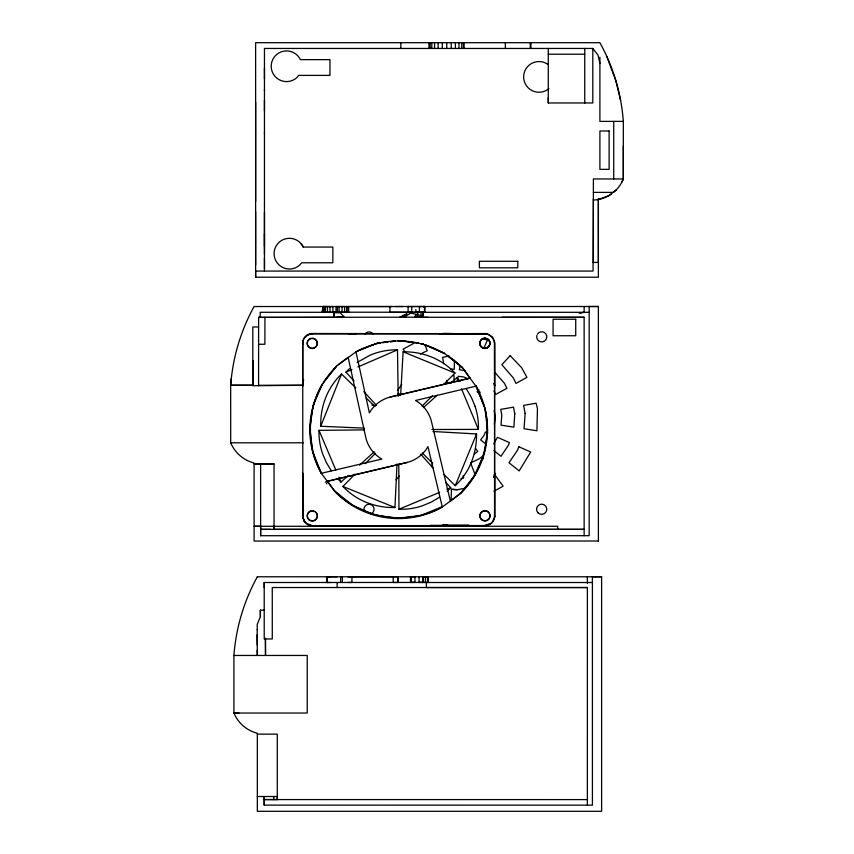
<?xml version="1.0" encoding="UTF-8"?>
<svg xmlns="http://www.w3.org/2000/svg" width="854" height="854" viewBox="0 0 854 854"><rect width="100%" height="100%" fill="white"/><g stroke="black" fill="none" stroke-linecap="round" stroke-linejoin="round"><path stroke-width="1.28" d="M598.718 199.409L598.376 198.918L598.376 277.219L255.624 277.219L255.624 42.7L599.903 42.7A191.851 191.851 0 0 1 623.324 121.385L623.324 178.956L621.99 181.891M257.139 634.757L257.332 655.466L257.171 650.289M258.57 326.986L252.816 326.943L252.816 385.709L258.57 385.709L258.623 317.378L261.143 317.378M257.278 629.579L257.193 624.402L260.395 616.695L260.278 610.172L264.238 610.172M260.395 616.695L260.395 610.172M557.705 529.341L557.705 526.267L260.63 526.288L260.63 535.714L589.175 535.693L589.175 306.522L588.096 306.511M264.206 587.531L264.206 582.524M587.371 799.6L264.206 799.568L277.294 799.579L277.294 796.504L264.206 796.504L264.206 805.13L592.409 805.151L592.409 576.781L601.611 576.77L601.611 811.3L257.332 811.289L257.332 733.266A34.758 34.758 0 0 1 233.921 713.037L233.911 655.466A193.057 193.057 0 0 1 257.332 576.781M264.452 254.022L264.452 223.31M264.452 111.105L264.452 100.366M264.452 90.77L264.452 89.617M264.452 78.867L264.452 68.128M264.452 268.69L264.452 258.335M264.452 246.048L264.452 233.761M264.452 223.054L264.452 212.304M273.835 799.579L273.835 796.504M502.024 317.261L584.136 317.282L584.147 529.363L274.059 529.352L274.059 526.288M322.022 312.297C324.862 294.438 323.282 324.381 324.04 306.575L327.456 306.554L327.445 312.276L323.378 312.286L323.378 306.522L332.921 306.554L332.921 312.265L327.445 312.276M325.417 312.276L325.427 306.565M326.623 576.792L327.071 582.492L327.285 576.749M329.996 312.265L330.007 306.554M258.581 344.269L264.9 344.258L264.932 317.368L333.925 317.293L333.914 312.286L334.757 312.201L423.125 312.254L423.125 317.282L584.136 317.314M332.921 312.265L336.017 312.254L336.028 306.543L392.264 306.554M337.159 587.531L337.159 582.503M348.678 306.661L348.667 312.297L339.123 312.265L339.134 306.629M342.038 312.265L342.048 306.639M342.369 582.46L342.379 576.824L340.671 576.749L340.671 582.46M344.589 312.265L344.6 306.639M346.628 312.276L346.628 306.65M348.016 312.286L348.016 306.65M395.509 576.749L351.923 576.834L351.923 582.46L347.834 582.46M414.937 582.503L414.937 576.824L411.34 576.717L410.464 576.738L410.464 582.439L414.937 582.385L411.34 582.428L411.34 576.717M419.1 576.824L419.1 582.396L428.132 582.449L264.206 582.513L264.217 638.963L272.277 638.963L272.266 587.531L587.381 587.541L587.371 805.151M423.125 312.286L423.125 317.336L427.95 317.282M426.37 582.513L426.37 587.531L587.381 587.541M309.724 525.381L307.461 524.441L312.148 525.722L485.072 525.637C489.822 525.69 494.082 521.922 494.583 517.289L494.605 343.447A10.344 10.344 0 0 0 484.88 333.733L310.973 333.935L307.451 335.131L308.572 334.576M264.452 271.07L264.452 48.454L592.804 48.454L592.804 102.96L548.279 102.96L548.279 48.454M584.147 535.693L584.147 529.363L260.63 529.373L270.611 529.363M584.744 102.96L584.744 48.454M587.381 583.453L587.381 576.781M255.624 277.219L255.624 271.07L593.039 271.07L593.381 198.918M613.514 192.385L593.381 192.385L593.381 262.434M613.877 192.097L614.037 191.979A33.509 33.509 0 0 0 623.324 178.956L623.324 145.927M492.694 521.559L494.615 516.916L494.669 473.02A59.588 59.577 0 0 1 494.082 476.97M257.161 629.579L257.267 645.112M264.932 317.357L260.192 317.368L260.192 312.286L324.531 312.297M364.338 428.132L320.73 426.274C320.442 414.905 322.727 403.462 327.648 393.192A72.014 68.993 46.1 0 1 341.525 374.031L355.819 387.919M598.398 541.009L254.108 541.062L254.097 463.017A34.758 34.758 0 0 1 230.687 442.799L230.676 385.229L231.317 378.365M253.211 360.858L252.816 385.229L230.676 385.229A193.057 193.057 0 0 1 254.086 306.533L598.376 306.501L598.398 541.02M428.132 576.792L422.677 576.824L422.677 582.449L419.1 582.396M432.999 431.505L476.553 433.949C476.724 445.276 474.322 456.644 469.305 466.818A71.992 68.662 45.1 0 1 455.257 485.691L443.941 474.472M423.018 312.254L422.922 317.218L334.213 317.272M451.147 500.508L451.414 489.289L457.381 489.716L465.398 488.189M453.986 380.884L454.104 375.771L452.748 375.6M454.477 360.26L454.264 369.312L450.464 369.024M323.378 306.543L322.598 312.297M260.192 317.368L258.623 317.4L333.925 317.293M354.997 474.13L342.913 486.449A71.992 68.928 -45.6 0 0 361.947 500.433C372.163 505.419 383.585 507.767 394.932 507.532L397.035 463.935M589.164 312.308L423.125 312.308M400.643 395.306L403.12 351.795C414.468 351.624 425.868 354.015 436.063 359.032A71.992 68.683 -42.5 0 1 454.979 373.059L443.728 384.364M494.583 517.289L494.669 516.04M494.156 383.521A62.886 62.886 0 0 1 494.615 386.115L494.541 341.952L492.619 337.255L487.431 333.786L312.254 333.498A9.64 9.64 0 0 0 302.722 341.781L302.722 344.525M525.146 413.411L524.046 428.751L536.92 430.758L537.454 408.607L536.141 403.205L523.598 405.404L525.146 413.432M355.947 525.68L486.332 525.552M302.722 341.781L302.828 517.588L302.786 515.709M307.461 335.078L303.971 338.568L302.764 342.144L302.732 385.965M309.756 334.17L312.233 333.797M302.754 516.307L302.764 473.095M303.117 518.229L304.088 520.62L302.86 517.033L302.775 478.421M304.013 521.004L304.697 522.082L302.839 517.535M306.586 523.47L304.088 520.566M309.981 525.146L307.643 524.121L311.24 525.338M310.92 525.669L313.108 525.68M321.403 473.329L312.639 451.51L309.863 428.484L313.13 405.522L322.727 383.435C306.981 410.454 306.266 444.582 320.869 472.23L321.285 473.031M355.915 351.613L369.387 412.877A33.818 33.818 0 0 1 389.915 397.11L470.052 378.13L462.815 367.957L447.731 355.883M389.915 397.11L470.042 378.173M407.443 462.377L327.317 481.314L407.443 462.377A33.818 33.818 0 0 0 427.961 446.663L442.34 507.105M486.182 333.54L442.276 333.754A62.886 62.886 0 0 1 444.87 334.213M447.603 524.804A59.588 59.577 0 0 1 442.351 525.648L442.372 525.37M475.945 386.211L484.965 408.244L487.559 430.405L484.282 453.367L474.685 475.443L460.85 492.939L450.357 501.074L431.334 421.001A33.818 33.818 0 0 0 415.567 400.483L476.105 386.125M494.541 341.952L494.615 516.916M494.669 473.02L494.647 473.255A59.588 59.577 0 0 1 494.06 477.205M489.865 524.399L491.861 522.829M490.89 523.395L484.987 525.359M494.359 424.128L495.192 417.318M592.409 582.524L428.132 582.513M457.434 380.051L458.15 376.262L463.647 376.956L467.885 378.664M460.125 365.843L459.388 369.707L465.537 370.839M320.73 426.274L341.525 374.041M455.246 485.691L476.553 433.949M416.272 317.282L416.837 315.927L421.321 317.282M417.371 314.635L418.353 312.254M431.387 466.796L432.444 464.416M483.738 348.464L487.42 340.106L482.425 338.643M414.468 317.282L416.186 314.336M397.686 390.363L401.796 384.225M493.719 443.92L497.444 437.291L509.368 442.575L508.536 445.03L501.01 456.292L493.9 450.549M336.561 365.939L323.538 382.4L336.423 366.345M460.189 493.548C482.393 471.515 491.915 438.742 484.965 408.244M396.053 479.724L399.384 476.094M478.88 389.691L477.13 391.58L479.275 393.737M365.224 463.701L375.45 453.282M422.143 406.034L432.466 395.669M353.994 380.905L345.955 372.152L349.467 368.65M447.144 491.178L450.709 487.741L445.414 481.827M616.385 189.759L608.763 195.694L598.376 199.473M337.49 478.528L340.959 482.072L347.802 475.849M359.545 465.174L374.233 451.819M423.349 407.614L437.152 395.306M450.955 383.008L456.869 377.735L460.317 381.29M493.697 477.183L495.448 475.657L503.134 486.204L493.986 491.189M474.472 453.954L477.728 451.392L475.464 448.297M338.216 364.605L348.122 357.324L366.014 438.529A33.818 33.818 0 0 0 381.781 459.057L321.253 473.319M357.089 362.459L369.729 355.36A72.174 69.025 -88.4 0 1 397.494 349.841L398.199 396.363M404.113 317.282L410.785 312.97M439.468 497.252L431.131 502.163L422.282 505.835A71.992 68.79 89.5 0 1 398.957 509.23L398.807 464.096M414.521 342.934L403.088 349.19L405.394 352.35M400.398 317.282L406.984 313.802L399.512 317.282M420.307 354.09L427.224 350.727L424.876 344.642M408.82 312.265L407.956 312.254M345.955 372.152L351.944 369.558M357.933 366.964L397.494 349.852M398.957 509.219L439.618 492.342M447.005 489.278L450.709 487.741M375.418 343.852L357.132 351.122L377.511 343.18L380.126 342.881M327.071 582.492L327.167 576.749M439.714 334.405L444.037 333.359L455.107 333.626M376.635 343.372L380.073 342.902M449.076 356.022L442.585 357.324L443.696 363.697M461.043 478.582L463.637 478.059L463.188 475.507M580.24 312.991L584.136 312.276L579.023 313.044M407.219 306.522L424.886 306.511L423.125 306.597L424.886 306.533L424.886 312.297L389.947 312.276L389.947 306.575M453.111 382.037L447.037 382.859L446.599 380.329M382.731 342.571L387.94 341.963M390.545 341.664L394.452 341.205M382.635 342.614L387.759 342.048M390.321 341.771L395.445 341.205M398.007 340.917L400.558 340.639L413.539 342.539M593.381 200.071L596.604 199.793A33.509 33.509 0 0 0 611.496 193.965M333.434 312.286L333.925 315.425M396.416 576.749L398.081 576.749M393.203 576.749L393.203 582.449L397.815 582.471L398.252 576.749M260.63 526.288L254.108 526.277L260.982 526.288M257.332 796.515L264.206 796.504L264.206 805.151M331.341 470.864L326.356 462.537L322.598 453.698A71.992 68.993 0.6 0 1 318.99 430.331L364.156 429.904M395.007 306.543L402.746 306.522M431.91 429.498L478.411 429.391A71.992 68.619 1.4 0 0 474.995 406.12M468.963 525.37L442.372 525.423A59.588 59.577 0 0 0 446.322 524.826M548.279 54.218L584.744 54.218M623.324 121.385L599.903 121.385L599.903 57.25M623.324 178.956L593.381 178.956L593.381 192.225M303.309 247.052L332.857 247.052L332.857 262.786L301.708 262.786L299.412 265.338A15.351 15.351 0 0 1 276.942 262.573A15.351 15.351 0 0 1 281.66 240.422A15.351 15.351 0 0 1 303.309 247.052L301.12 243.689M593.039 262.434L598.376 262.434L598.376 198.918M589.175 306.522L598.366 306.511M336.017 312.254L339.123 312.265M323.378 312.297L333.914 312.308M230.676 385.282L253.168 385.282M258.463 385.282L302.113 385.282L258.57 385.709M230.687 442.799L303.437 442.799M274.059 463.903L254.097 463.914L274.059 463.925L274.059 529.352M430.416 525.381L469.006 525.37M328.673 576.749L330.701 576.749M257.332 576.781L601.611 576.781M330.701 582.46L326.623 582.535L326.623 576.696L337.159 576.792M233.911 655.466L307.226 655.466L307.226 713.037L233.911 713.037L238.906 713.037M257.332 734.141L277.294 734.141L277.283 799.59M347.845 576.834L351.923 576.834M419.72 306.543L420.712 306.543M411.692 312.286L408.095 312.212L408.095 306.501M399.672 340.597L413.293 342.582M451.414 489.299L457.381 489.726M416.144 342.924L418.738 343.297M415.845 342.977L418.385 343.361M420.937 343.756L423.488 344.141L422.634 343.874M371.874 405.031L375.739 405.629M409.664 312.692L423.125 316.097M342.913 486.449L394.932 507.532M403.12 351.795L454.979 373.059M424.684 344.664L444.72 353.46L424.662 344.664M398.049 393.331L400.43 394.399M487.773 433.031L485.435 431.985L483.983 435.519L480.631 439.874L485.616 443.888M307.451 524.495L304.697 522.029M447.806 355.904L462.217 367.295M334.597 490.922L353.449 505.899L374.789 515.005L397.75 518.282L420.776 515.506L442.329 506.668L441.507 507.276C407.262 525.84 362.63 519.232 335.206 491.584L327.338 481.037M592.804 48.454L598.046 55.2L599.903 63.538M366.302 398.103L374.874 406.44M422.26 452.962L432.626 463.252M363.825 391.612L376.347 405.244M420.734 454.232L433.074 468.024M494.829 372.333L504.49 383.361L506.924 388.303L495.587 394.505L493.943 391.047M483.236 458.95L481.699 456.837L479.745 458.523L470.597 462.911L475.294 475.07M466.391 388.965L471.312 397.291L474.995 406.12M479.275 391.089L480.14 392.594M325.62 481.763L326.868 483.962M476.137 385.848L484.496 407.048M606.81 56.513L615.873 80.778L620.602 100.452M318.99 430.331L335.846 470.042M338.91 477.258L340.959 482.072M456.869 377.735L458.406 381.428M461.491 388.805L478.411 429.391M334.757 312.201L334.843 312.788L340.116 312.735L343.906 316.524L335.515 317.293M494.231 410.528L495.192 417.328M421.033 312.254L421.225 315.617M260.63 535.714L260.619 463.914M265.38 638.963L265.509 655.466L265.509 638.141M264.452 132.605L264.452 133.373M613.727 121.385L613.727 178.956M584.136 306.522L584.136 312.607M548.279 97.591L548.279 102.96M530.686 42.7L530.686 48.454M530.612 42.7L530.612 48.454M530.302 42.7L530.302 48.454M505.312 42.7L505.387 48.454M464.032 42.7L464.032 48.454M463.444 42.7L463.444 48.454M461.726 42.7L461.726 48.454M458.972 42.7L458.972 48.454M455.395 42.7L455.395 48.454M451.232 42.7L451.232 48.454M446.759 42.7L446.759 48.454M442.297 42.7L442.297 48.454M438.123 42.7L438.123 48.454M434.547 42.7L434.547 48.454M431.804 42.7L431.804 48.454M430.085 42.7L430.085 48.454M429.487 42.7L429.487 48.454M429.103 42.7L429.103 48.454M428.132 576.696L428.132 582.535M427.747 576.749L427.747 582.449M427.555 576.738L427.555 582.449M425.431 576.834L425.431 582.449M424.491 306.575L424.491 312.276M423.125 576.76L423.125 582.471M419.431 306.618L419.431 312.244L415.855 312.286L415.855 309.532M411.692 306.607L411.692 312.169M400.836 42.7L400.836 48.454M397.815 576.76L397.815 582.471M337.426 306.554L337.426 312.265M323.922 312.286L323.922 306.575L323.826 312.318M255.624 102.192L255.624 201.523M255.624 211.76L255.624 265.103M364.839 334.352A4.889 4.889 0 0 1 373.315 334.352M364.391 511.183A5.028 5.028 0 0 1 367.113 504.618A5.028 5.028 0 0 1 373.668 507.34A5.028 5.028 0 0 1 370.956 513.894M537.347 334.288A5.071 5.071 0 0 1 545.887 333.914A5.071 5.071 0 0 1 542.61 341.813A5.071 5.071 0 0 1 536.846 335.505M548.962 88.581A15.351 15.351 0 0 1 528.231 87.855A15.351 15.351 0 0 1 527.153 67.135A15.351 15.351 0 0 1 547.692 64.253M314.859 511.322A5.071 5.071 0 0 1 315.233 519.862A5.071 5.071 0 0 1 307.333 516.595A5.071 5.071 0 0 1 313.631 510.82M442.297 333.519A62.886 62.886 0 0 1 446.183 334.266M494.178 383.297A62.886 62.886 0 0 1 494.637 385.891M489.374 513.115A5.071 5.071 0 0 1 485.424 520.694A5.071 5.071 0 0 1 480.226 513.916A5.071 5.071 0 0 1 488.563 512.058M303.426 477.749A59.631 59.631 0 0 1 302.743 473.319M302.711 386.189A56.62 56.62 0 0 1 303.608 379.464M351.368 334.224A56.62 56.62 0 0 1 355.872 333.786L355.904 333.551A56.62 56.62 0 0 0 349.158 334.352M514.781 413.646L513.884 427.171L501.01 425.153L501.789 415.033L500.722 409.386L513.489 407.155L514.77 413.656M518.762 446.727L517.631 450.015L509.005 462.74L519.157 470.917L530.686 452.001L518.762 446.727M298.815 75.387L296.519 77.927A15.351 15.351 0 0 1 274.049 75.163A15.351 15.351 0 0 1 278.767 53.023A15.351 15.351 0 0 1 300.405 59.652L329.964 59.652L329.964 75.387L298.815 75.387M510.169 355.659L501.864 364.701L513.361 377.98L515.976 383.371L526.918 377.372L521.613 367.658L510.169 355.659M355.883 351.933L337.191 365.661A88.827 88.816 0 0 0 320.837 472.561L334.565 491.253A88.827 88.816 0 0 0 441.465 507.596L460.157 493.868A88.827 88.816 0 0 0 476.511 386.969L462.783 368.287A88.827 88.816 0 0 0 355.883 351.933M609.115 130.982L599.903 130.982L599.903 169.359L609.115 169.359L609.115 130.982M517.77 261.292L479.393 261.292L479.393 267.814L517.77 267.814L517.77 261.292M575.724 319.236L553.082 319.247L553.082 335.75L575.735 335.739L575.724 319.236M538.233 513.04A5.092 5.092 0 0 0 546.635 510.329A5.092 5.092 0 0 0 540.08 504.415A5.092 5.092 0 0 0 538.233 513.04M487.826 347.322A5.071 5.071 0 0 0 487.453 338.782A5.071 5.071 0 0 1 487.815 347.364A5.071 5.071 0 0 1 479.927 344.098A5.071 5.071 0 0 1 486.225 338.323A5.071 5.071 0 0 0 479.927 344.055A5.071 5.071 0 0 0 487.826 347.322M481.304 347.076A5.071 5.071 0 0 0 489.78 344.802A5.071 5.071 0 0 0 483.567 338.6A5.071 5.071 0 0 0 481.304 347.076M481.368 519.552A5.071 5.071 0 0 0 489.844 517.278A5.071 5.071 0 0 0 483.631 511.076A5.071 5.071 0 0 0 481.368 519.552M308.646 347.076A5.071 5.071 0 0 0 317.122 344.802A5.071 5.071 0 0 0 310.92 338.6A5.071 5.071 0 0 0 308.646 347.076M308.678 346.841A5.071 5.071 0 0 0 317.154 344.568A5.071 5.071 0 0 0 310.941 338.365A5.071 5.071 0 0 0 308.678 346.841M308.71 519.616A5.071 5.071 0 0 0 317.186 517.343A5.071 5.071 0 0 0 310.973 511.14A5.071 5.071 0 0 0 308.71 519.616"/></g></svg>
